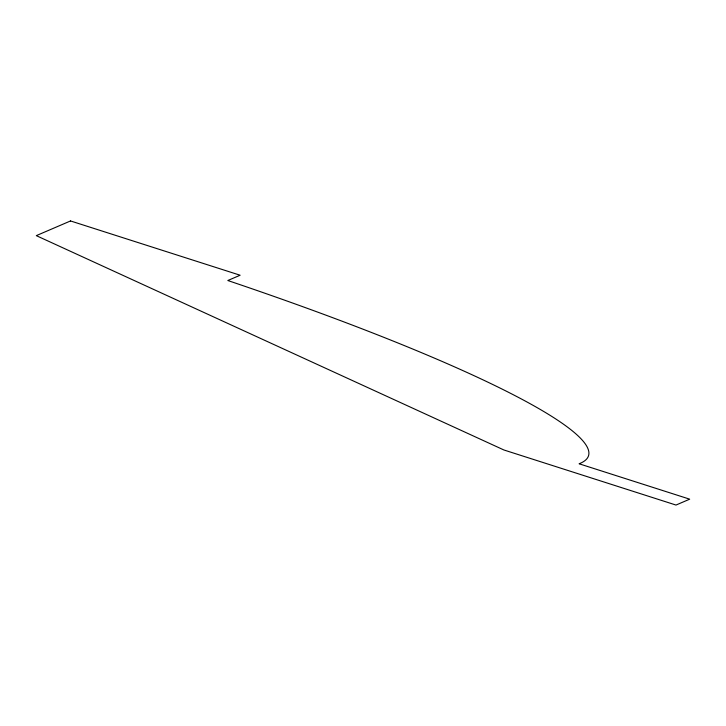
<?xml version="1.0" encoding="UTF-8"?>
<svg xmlns="http://www.w3.org/2000/svg" width="726" height="726" viewBox="0 0 726 726"><rect width="100%" height="100%" fill="white"/><g stroke="black" fill="none" stroke-linecap="round" stroke-linejoin="round"><path stroke-width="1.09" d="M70.531 220.949L36.3 235.641L503.917 449.984L675.997 505.051L689.7 499.17L579.085 463.778A537.63 66.456 16.7 0 0 227.81 280.517L240.143 275.227L70.531 220.949"/></g></svg>
